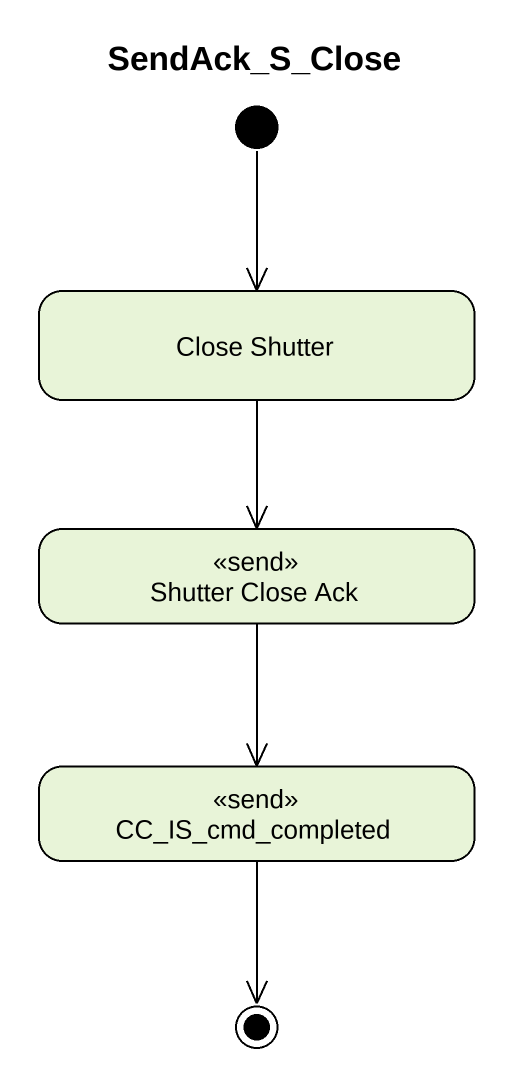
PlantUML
@startuml
title SendAck_S_Close
hide empty description
state "Close Shutter" as Close_Shutter
state "Shutter Close Ack" as Shutter_Close_Ack <<send>>
state CC_IS_cmd_completed <<send>>
[*] --> Close_Shutter
Close_Shutter --> Shutter_Close_Ack
Shutter_Close_Ack --> CC_IS_cmd_completed
CC_IS_cmd_completed --> [*]
@enduml
